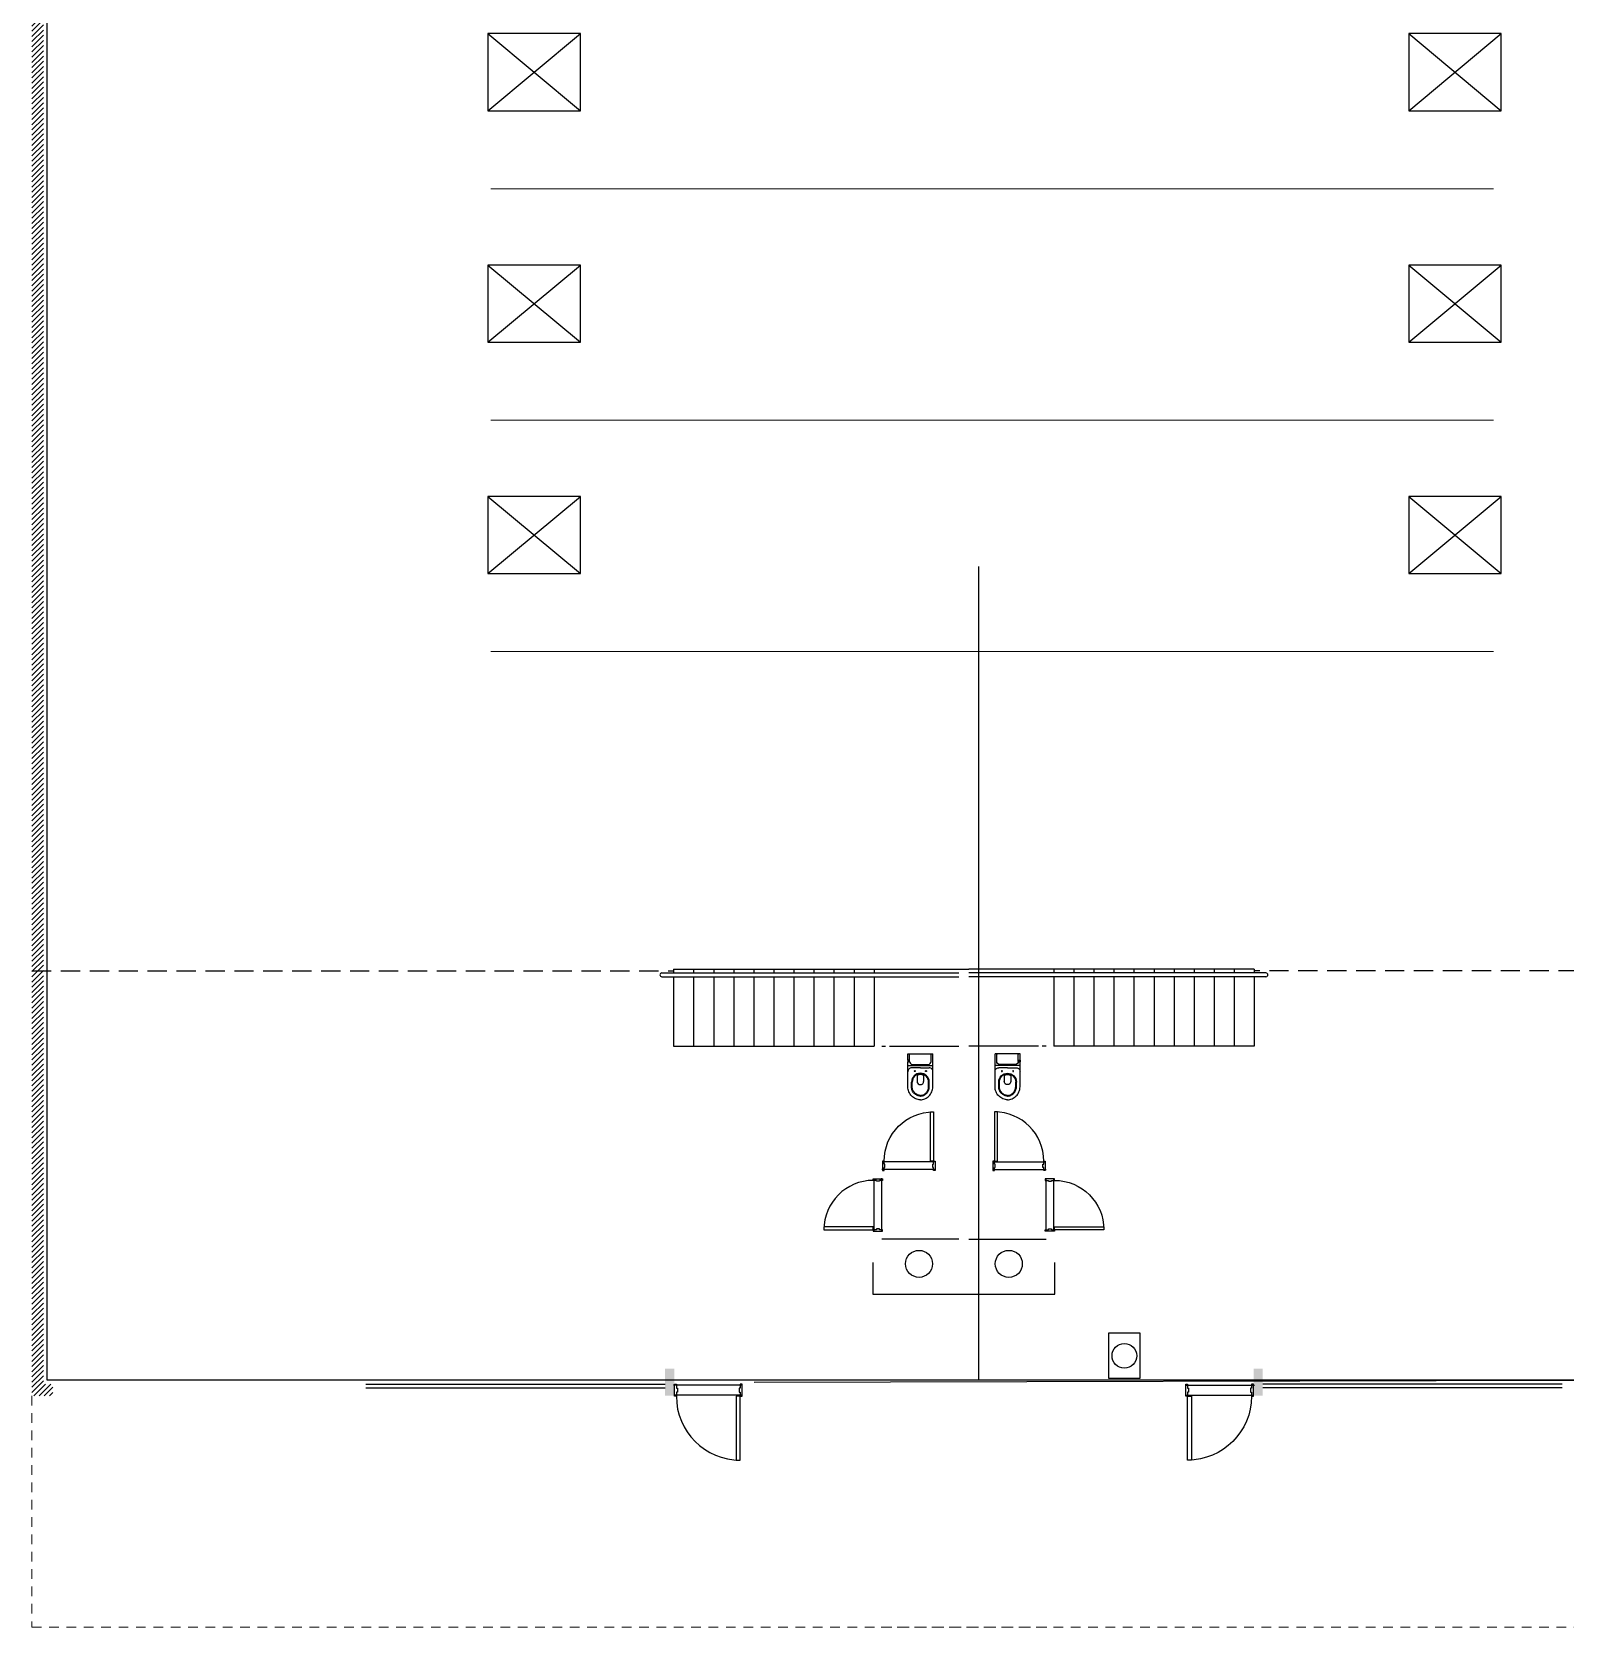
# Model space of a CAD drawing. Header units: millimetres. Extents: x 157.8 to 194, y 104.6 to 150.7.
# Drawn here: x 157.83 to 177.71, y 104.64 to 125.32 of the extents above; entities that cross this region are included whole.
import ezdxf

# ---------------------------------------------------------------- set-up
doc = ezdxf.new("R2010")
doc.units = ezdxf.units.MM
doc.linetypes.add('HIDDEN', pattern=[0.375, 0.25, -0.125])
doc.linetypes.add('HIDDEN2', pattern=[0.1875, 0.125, -0.0625])
for name, color, linetype in [('00- Refuerzos', 254, 'Continuous'), ('00-Muros', 252, 'Continuous'), ('02-Instalación eléctrica', 10, 'Continuous'), ('10-CARP-HOJA-PUER', 4, 'Continuous'), ('10-CARP-INSE-BLOQ', 7, 'Continuous'), ('10-CARP-MANO-ABRI', 7, 'Continuous'), ('10-CARP-MARC', 2, 'Continuous'), ('10-CARP-SLIA', 15, 'Continuous'), ('10-M-A-300', 7, 'Continuous'), ('EQ - Pallets', 253, 'Continuous'), ('fondos', 9, 'Continuous'), ('Racks', 252, 'Continuous'), ('SANITARIOS', 1, 'Continuous'), ('varios', 40, 'Continuous')]:
    doc.layers.add(name, color=color, linetype=linetype)
doc.layers.add('000 ALE LINEA DE CALLES', color=252, linetype='Continuous', lineweight=9)
doc.layers.add('Contorno', color=2, linetype='Continuous', lineweight=0)

# ---------------------------------------------------------------- blocks, each defined once
blk = doc.blocks.new('*U9')
at = {"layer": '10-CARP-HOJA-PUER'}
blk.add_lwpolyline([(-0.01, 0.02), (-0.01, 0.06), (-0.65, 0.06), (-0.65, 0.02), (-0.01, 0.02)], dxfattribs=at)
at = {"layer": '10-CARP-MANO-ABRI'}
blk.add_arc((-0.01, 0.02), 0.64, 90, 180, dxfattribs=at)
at = {"layer": '10-CARP-MARC'}
for points in [[(0.1, 0.68), (0.11, 0.68), (0.11, 0.66), (0.07, 0.66), (0.07, 0.65), (0.03, 0.65), (0.03, 0.66), (-0.01, 0.66), (-0.01, 0.68), (0, 0.68)], [(0.1, 0), (0.11, 0), (0.11, 0.02), (0.07, 0.02), (0.07, 0.03), (0.03, 0.03), (0.03, 0.02), (-0.01, 0.02), (-0.01, 0), (0, 0)]]:
    blk.add_lwpolyline(points, dxfattribs=at)
at = {"layer": '10-CARP-SLIA'}
for p, q in [((0, 0), (0, 0.68)), ((0.1, 0), (0.1, 0.68))]:
    blk.add_line(p, q, dxfattribs=at)
at = {"layer": '10-M-A-300'}
for points in [[(0, 0.68), (0.1, 0.68), (0.1, 0.69)], [(0, 0), (0.1, 0)]]:
    blk.add_lwpolyline(points, dxfattribs=at)
blk = doc.blocks.new('*U10')
at = {"layer": '10-CARP-HOJA-PUER'}
blk.add_lwpolyline([(-0.01, 0.02), (-0.01, 0.06), (-0.65, 0.06), (-0.65, 0.02), (-0.01, 0.02)], dxfattribs=at)
at = {"layer": '10-CARP-MANO-ABRI'}
blk.add_arc((-0.01, 0.02), 0.64, 90, 180, dxfattribs=at)
at = {"layer": '10-CARP-MARC'}
for points in [[(0.1, 0.68), (0.11, 0.68), (0.11, 0.66), (0.07, 0.66), (0.07, 0.65), (0.03, 0.65), (0.03, 0.66), (-0.01, 0.66), (-0.01, 0.68), (0, 0.68)], [(0.1, 0), (0.11, 0), (0.11, 0.02), (0.07, 0.02), (0.07, 0.03), (0.03, 0.03), (0.03, 0.02), (-0.01, 0.02), (-0.01, 0), (0, 0)]]:
    blk.add_lwpolyline(points, dxfattribs=at)
at = {"layer": '10-CARP-SLIA'}
for p, q in [((0, 0), (0, 0.68)), ((0.1, 0), (0.1, 0.68))]:
    blk.add_line(p, q, dxfattribs=at)
at = {"layer": '10-M-A-300'}
for points in [[(0, 0.68), (0.1, 0.68), (0.1, 0.69)], [(0, 0), (0.1, 0)]]:
    blk.add_lwpolyline(points, dxfattribs=at)
blk = doc.blocks.new('A$C307D73ED')
at = {"layer": 'SANITARIOS', "color": 1}
for p, q in [((0.001858, 0.594001), (0.325967, 0.594001)), ((0.001858, 0.51315), (0.001858, 0.594001)), ((0.001858, 0.445501), (0.325967, 0.445501)), ((0.024358, 0.495001), (0.024358, 0.585001)), ((0.163913, 0.414037), (0.049108, 0.414037)), ((0.060358, 0.459001), (0.267467, 0.459001)), ((0.163913, 0.414037), (0.278717, 0.414037)), ((0.163913, 0.414037), (0.278717, 0.414037)), ((0.303467, 0.495001), (0.303467, 0.585001)), ((0.121163, 0.315515), (0.121163, 0.238537)), ((0.206663, 0.315515), (0.206663, 0.238537))]:
    blk.add_line(p, q, dxfattribs=at)
blk.add_lwpolyline([(0, 0.51315), (0, 0.490596), (0.010731, 0.490596), (0.010731, 0.51315)], close=True, dxfattribs=at)
for points in [[(0.001858, 0.516666), (0.001858, 0.594001)], [(0.163913, 0.000002), (0.163202, 0.000001), (0.163202, 0.000001), (0.150528, 0.000043), (0.1361, 0.002276), (0.119943, 0.007381), (0.104511, 0.013419), (0.089751, 0.020129), (0.075661, 0.028851), (0.062913, 0.038244), (0.050837, 0.048979), (0.040102, 0.061056), (0.030708, 0.073803), (0.021986, 0.087893), (0.015277, 0.102654), (0.009239, 0.118085), (0.005213, 0.134188), (0.002529, 0.15029), (0.001858, 0.167734), (0.001858, 0.490596)], [(0.010731, 0.510192), (0.019243, 0.510192), (0.019243, 0.493554), (0.010731, 0.493554)], [(0.163913, 0.000002), (0.164623, 0.000001), (0.164623, 0.000001), (0.177297, 0.000043), (0.191725, 0.002276), (0.207882, 0.007381), (0.223314, 0.013419), (0.238074, 0.020129), (0.252164, 0.028851), (0.264912, 0.038244), (0.276989, 0.048979), (0.287724, 0.061056), (0.297117, 0.073803), (0.305839, 0.087893), (0.312548, 0.102654), (0.318587, 0.118085), (0.322612, 0.134188), (0.325296, 0.15029), (0.325967, 0.167734), (0.325967, 0.594001)], [(0.163913, 0.047274), (0.156365, 0.047676), (0.145734, 0.049053), (0.134341, 0.052486), (0.12291, 0.056959), (0.112053, 0.061894), (0.102154, 0.068022), (0.092686, 0.074998), (0.084305, 0.082447), (0.076856, 0.090828), (0.069879, 0.100296), (0.063751, 0.110195), (0.058816, 0.121052), (0.054343, 0.132483), (0.05151, 0.143817), (0.049629, 0.155101), (0.049108, 0.168643), (0.049108, 0.229524)], [(0.16439, 0.056262), (0.157183, 0.056645), (0.147623, 0.057884), (0.137283, 0.060999), (0.126414, 0.065252), (0.116301, 0.069849), (0.1072, 0.075483), (0.098357, 0.081999), (0.09068, 0.088822), (0.083856, 0.096499), (0.07734, 0.105342), (0.071706, 0.114443), (0.067109, 0.124556), (0.062935, 0.135225), (0.060328, 0.145651), (0.0586, 0.156018), (0.058108, 0.168816), (0.058108, 0.230235)], [(0.163435, 0.056262), (0.170642, 0.056645), (0.180202, 0.057884), (0.190542, 0.060999), (0.201411, 0.065252), (0.211524, 0.069849), (0.220625, 0.075483), (0.229468, 0.081999), (0.237145, 0.088822), (0.243969, 0.096499), (0.250485, 0.105342), (0.256119, 0.114443), (0.260716, 0.124556), (0.26489, 0.135225), (0.267497, 0.145651), (0.269225, 0.156018), (0.269717, 0.168816), (0.269717, 0.230235)], [(0.163913, 0.047274), (0.17146, 0.047676), (0.182091, 0.049053), (0.193484, 0.052486), (0.204915, 0.056959), (0.215772, 0.061894), (0.225671, 0.068022), (0.235139, 0.074998), (0.24352, 0.082447), (0.250969, 0.090828), (0.257946, 0.100296), (0.264074, 0.110195), (0.269009, 0.121052), (0.273482, 0.132483), (0.276315, 0.143817), (0.278196, 0.155101), (0.278717, 0.168643), (0.278717, 0.229524)]]:
    blk.add_lwpolyline(points, dxfattribs=at)
for centre in [(0.090687, 0.371148), (0.237138, 0.371148)]:
    blk.add_circle(centre, 0.00631, dxfattribs=at)
for centre, radius, start, end in [((0.049108, 0.366787), 0.04725, 90, 185.465024), ((0.033358, 0.585001), 0.009, 90, 180), ((0.060358, 0.495001), 0.036, 180, 270), ((0.267467, 0.495001), 0.036, 270, 0), ((0.278717, 0.366787), 0.04725, 354.534976, 90), ((0.294467, 0.585001), 0.009, 0, 90), ((0.163951, 0.229432), 0.114843, 90.019177, 179.953703), ((0.163948, 0.229432), 0.105843, 90.019177, 179.953703), ((0.163913, 0.238537), 0.088052, 60.954108, 119.045892), ((0.163913, 0.238537), 0.04275, 180, 0), ((0.163874, 0.229432), 0.114843, 0.046297, 89.980823), ((0.163877, 0.229432), 0.105843, 0.046297, 89.980823)]:
    blk.add_arc(centre, radius, start, end, dxfattribs=at)
blk = doc.blocks.new('Clipboard2528')
at = {"layer": 'EQ - Pallets'}
blk.add_lwpolyline([(1.2, 1), (0, 1), (0, 0), (1.2, 0)], close=True, dxfattribs=at)
for points in [[(1.2, 1), (0, 0)], [(1.2, 0), (0, 1)]]:
    blk.add_lwpolyline(points, dxfattribs=at)

msp = doc.modelspace()

# ---------------------------------------------------------------- hatches: boundary and pattern name
at = {"layer": '00-Muros', "ltscale": 0.1}
h = msp.add_hatch(dxfattribs=at)
h.set_pattern_fill('ANSI31', color=256, scale=0.015)
h.set_pattern_definition([(45, (-6450.519764, -3465.52472), (-0.03367596045, 0.03367596045), [])])
h.paths.add_polyline_path([(161.158, 147.487, 0.075578), (161.148, 147.637), (157.83, 147.637), (157.83, 107.637), (158.1, 107.637), (158.1, 107.787), (157.98, 107.787), (157.98, 147.487), (158.22, 147.487)])
at = {"layer": 'fondos', "ltscale": 0.1}
h = msp.add_hatch(color=256, dxfattribs=at)
h.dxf.hatch_style = 1
h.paths.add_polyline_path([(166.16, 107.787), (166.16, 107.987), (166.04, 107.987), (166.04, 107.787)])
h.paths.add_polyline_path([(166.16, 107.637), (166.16, 107.787), (166.04, 107.787), (166.04, 107.637)])
h = msp.add_hatch(color=256, dxfattribs=at)
h.dxf.hatch_style = 1
h.paths.add_polyline_path([(173.67, 107.787), (173.67, 107.987), (173.79, 107.987), (173.79, 107.787)])
h.paths.add_polyline_path([(173.67, 107.637), (173.67, 107.787), (173.79, 107.787), (173.79, 107.637)])

# ---------------------------------------------------------------- linework, layer by layer
at = {"layer": '00- Refuerzos', "ltscale": 0.1}
msp.add_line((169.85, 113.167), (169.978, 113.167), dxfattribs=at)
msp.add_lwpolyline([(167.195, 107.814), (177.807, 107.837), (181.784, 107.837), (181.784, 147.467), (170.123, 147.467), (170.123, 146.671)], dxfattribs=at)
at = {"layer": '00-Muros', "ltscale": 0.1}
for p, q in [((169.85, 109.667), (168.85, 109.667)), ((169.98, 109.667), (170.98, 109.667))]:
    msp.add_line(p, q, dxfattribs=at)
for centre in [(169.333, 109.346), (170.497, 109.346)]:
    msp.add_circle(centre, 0.175, dxfattribs=at)
at = {"layer": '000 ALE LINEA DE CALLES'}
for p, q in [((163.782, 123.283), (170.282, 123.283)), ((176.782, 123.283), (170.282, 123.283)), ((163.782, 120.283), (170.282, 120.283)), ((176.782, 120.283), (170.282, 120.283)), ((163.782, 117.283), (170.282, 117.283)), ((176.782, 117.283), (170.282, 117.283))]:
    msp.add_line(p, q, dxfattribs=at)
at = {"layer": '02-Instalación eléctrica', "ltscale": 0.1}
msp.add_lwpolyline([(158.026, 147.452), (181.75, 147.452), (181.75, 107.837), (158.026, 107.837)], close=True, dxfattribs=at)
for points in [[(170.107, 107.837), (170.107, 118.387)], [(168.735, 109.362), (168.735, 108.955), (171.093, 108.955), (171.093, 109.362)]]:
    msp.add_lwpolyline(points, dxfattribs=at)
at = {"layer": '10-CARP-MANO-ABRI', "linetype": 'HIDDEN'}
for p, q in [((157.83, 113.146), (166.15, 113.146)), ((182, 113.146), (173.68, 113.146))]:
    msp.add_line(p, q, dxfattribs=at)
at = {"layer": '10-CARP-MANO-ABRI', "ltscale": 0.1}
for p, q in [((165.999, 113.117), (169.85, 113.117)), ((166.15, 113.167), (169.85, 113.167)), ((166.15, 113.167), (166.15, 113.117)), ((166.41, 113.167), (166.41, 113.117)), ((166.41, 113.167), (166.41, 113.117)), ((166.67, 113.167), (166.67, 113.117)), ((166.93, 113.167), (166.93, 113.117)), ((167.19, 113.167), (167.19, 113.117)), ((167.45, 113.167), (167.45, 113.117)), ((167.71, 113.167), (167.71, 113.117)), ((167.97, 113.167), (167.97, 113.117)), ((168.23, 113.167), (168.23, 113.117)), ((168.49, 113.167), (168.49, 113.117)), ((168.49, 113.167), (168.49, 113.117)), ((168.75, 113.167), (168.75, 113.117)), ((168.75, 113.167), (168.75, 113.117)), ((173.68, 113.167), (169.98, 113.167)), ((173.831, 113.117), (169.98, 113.117)), ((171.08, 113.167), (171.08, 113.117)), ((171.08, 113.167), (171.08, 113.117)), ((171.34, 113.167), (171.34, 113.117)), ((171.34, 113.167), (171.34, 113.117)), ((171.6, 113.167), (171.6, 113.117)), ((171.86, 113.167), (171.86, 113.117)), ((172.12, 113.167), (172.12, 113.117)), ((172.38, 113.167), (172.38, 113.117)), ((172.64, 113.167), (172.64, 113.117)), ((172.9, 113.167), (172.9, 113.117)), ((173.16, 113.167), (173.16, 113.117)), ((173.42, 113.167), (173.42, 113.117)), ((173.42, 113.167), (173.42, 113.117)), ((173.68, 113.167), (173.68, 113.117)), ((165.999, 113.067), (169.85, 113.067)), ((166.15, 113.067), (166.15, 112.167)), ((166.41, 113.067), (166.41, 112.167)), ((166.41, 113.067), (166.41, 112.167)), ((166.67, 113.067), (166.67, 112.167)), ((166.93, 113.067), (166.93, 112.167)), ((167.19, 113.067), (167.19, 112.167)), ((167.45, 113.067), (167.45, 112.167)), ((167.71, 113.067), (167.71, 112.167)), ((167.97, 113.067), (167.97, 112.167)), ((168.23, 113.067), (168.23, 112.167)), ((168.49, 113.067), (168.49, 112.167)), ((168.49, 113.067), (168.49, 112.167)), ((168.75, 113.067), (168.75, 112.167)), ((168.75, 113.067), (168.75, 112.167)), ((173.831, 113.067), (169.98, 113.067)), ((171.08, 113.067), (171.08, 112.167)), ((171.08, 113.067), (171.08, 112.167)), ((171.34, 113.067), (171.34, 112.167)), ((171.34, 113.067), (171.34, 112.167)), ((171.6, 113.067), (171.6, 112.167)), ((171.86, 113.067), (171.86, 112.167)), ((172.12, 113.067), (172.12, 112.167)), ((172.38, 113.067), (172.38, 112.167)), ((172.64, 113.067), (172.64, 112.167)), ((172.9, 113.067), (172.9, 112.167)), ((173.16, 113.067), (173.16, 112.167)), ((173.42, 113.067), (173.42, 112.167)), ((173.42, 113.067), (173.42, 112.167)), ((173.68, 113.067), (173.68, 112.167)), ((166.15, 112.167), (168.75, 112.167)), ((168.85, 112.167), (168.9, 112.167)), ((168.85, 112.167), (168.9, 112.167)), ((168.95, 112.167), (169.85, 112.167)), ((168.95, 112.167), (169.85, 112.167)), ((170.88, 112.167), (169.98, 112.167)), ((170.88, 112.167), (169.98, 112.167)), ((170.98, 112.167), (170.93, 112.167)), ((170.98, 112.167), (170.93, 112.167)), ((173.68, 112.167), (171.08, 112.167)), ((162.16, 107.787), (166.04, 107.787)), ((162.16, 107.737), (166.04, 107.737)), ((177.67, 107.787), (173.79, 107.787)), ((177.67, 107.737), (173.79, 107.737))]:
    msp.add_line(p, q, dxfattribs=at)
for centre, start, end in [((165.999, 113.092), 90, 270), ((173.831, 113.092), 270, 90)]:
    msp.add_arc(centre, 0.025, start, end, dxfattribs=at)
at = {"layer": 'Contorno', "linetype": 'HIDDEN2'}
for p, q in [((157.83, 107.637), (157.83, 104.637)), ((157.83, 104.637), (170.989, 104.637)), ((182, 104.637), (168.841, 104.637))]:
    msp.add_line(p, q, dxfattribs=at)
at = {"layer": 'Racks', "color": 251}
msp.add_lwpolyline([(172.195, 107.858), (171.795, 107.858), (171.795, 108.45), (172.195, 108.45)], close=True, dxfattribs=at)
msp.add_circle((171.995, 108.154), 0.16, dxfattribs=at)

# ---------------------------------------------------------------- block references
at = {"layer": '10-CARP-INSE-BLOQ', "xscale": -1, "rotation": 90}
msp.add_blockref('*U10', (169.54, 110.667), dxfattribs=at)
at = {"layer": '10-CARP-INSE-BLOQ', "rotation": 270}
msp.add_blockref('*U10', (170.29, 110.667), dxfattribs=at)
at = {"layer": '10-CARP-INSE-BLOQ'}
msp.add_blockref('*U10', (168.75, 109.768), dxfattribs=at)
at = {"layer": '10-CARP-INSE-BLOQ', "xscale": -1}
msp.add_blockref('*U10', (171.08, 109.768), dxfattribs=at)
at = {"layer": '10-CARP-INSE-BLOQ', "yscale": 1.294118, "zscale": 1.294118}
for p, xscale, rotation in [((167.04, 107.643), 1.294118, 90), ((172.79, 107.643), -1.294118, 270)]:
    msp.add_blockref('*U9', p, dxfattribs=dict(at, xscale=xscale, rotation=rotation))
at = {"layer": 'EQ - Pallets', "linetype": 'Continuous', "rotation": 180}
for p in [(164.942, 125.293), (176.882, 125.293), (164.942, 122.293), (176.882, 122.293), (164.942, 119.293), (176.882, 119.293)]:
    msp.add_blockref('Clipboard2528', p, dxfattribs=at)
at = {"layer": 'varios'}
msp.add_blockref('A$C307D73ED', (169.186, 111.473), dxfattribs=at)
at = {"layer": 'varios', "xscale": -1}
msp.add_blockref('A$C307D73ED', (170.644, 111.473), dxfattribs=at)

doc.saveas('drawing.dxf')
